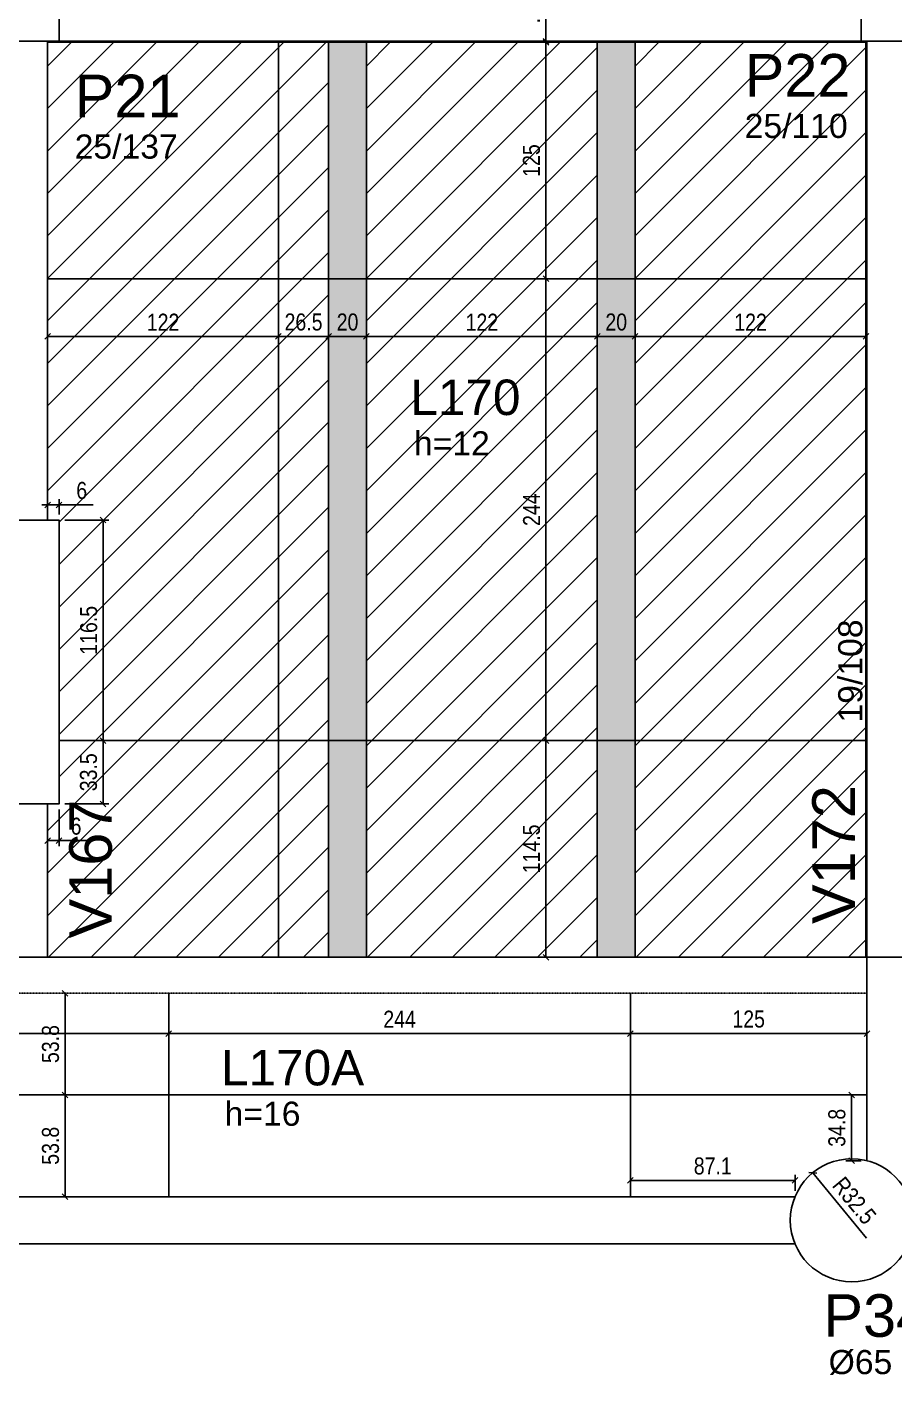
# Model space of a CAD drawing. Header units: millimetres. Extents: x 3165 to 9493, y 682 to 4304.
# Drawn here: x 6224 to 6683, y 1946 to 2658 of the extents above; entities that cross this region are included whole.
import ezdxf

# ---------------------------------------------------------------- set-up
doc = ezdxf.new("R2010")
doc.units = ezdxf.units.MM
doc.linetypes.add('HIDDEN2', pattern=[0.1875, 0.125, -0.0625])
for name, color, linetype in [('1', 3, 'Continuous'), ('210', 3, 'HIDDEN2'), ('212', 3, 'Continuous'), ('213', 3, 'Continuous'), ('216', 3, 'Continuous'), ('220', 5, 'Continuous'), ('222', 6, 'Continuous'), ('226', 4, 'Continuous'), ('233', 6, 'Continuous'), ('COTA', 2, 'Continuous'), ('Painéis', 200, 'Continuous')]:
    doc.layers.add(name, color=color, linetype=linetype)
doc.layers.add('Hachura', color=251, linetype='Continuous', lineweight=9)
doc.layers.add('REAPROVEITAMENTO', color=251, linetype='Continuous', lineweight=9)
doc.styles.add('COTA TECNICA-50', font='techl___.ttf', dxfattribs={"height": 9})
doc.styles.get("Standard").update_dxf_attribs({"font": 'arial.ttf'})
doc.dimstyles.new('COTA PAINEL-50', dxfattribs={"dimtxt": 9, "dimasz": 3, "dimexe": 3, "dimexo": 3, "dimgap": 3, "dimtad": 1, "dimdec": 1, "dimzin": 12, "dimdsep": 46, "dimtxsty": 'COTA TECNICA-50', "dimblk1": 'OBLIQUE', "dimblk2": 'OBLIQUE', "dimsah": 1, "dimcen": 0.9, "dimclrd": 4, "dimclre": 4, "dimclrt": 240, "dimadec": 1, "dimazin": 3, "dimtfac": 1, "dimtdec": 1, "dimtmove": 0, "dimatfit": 3, "dimfxl": 1, "dimtolj": 1, "dimtzin": 12, "dimarcsym": 0})

# ---------------------------------------------------------------- blocks, each defined once
blk = doc.blocks.new('_Oblique')
at = {"color": 0, "linetype": 'ByBlock', "lineweight": -2}
blk.add_line((-0.5, -0.5), (0.5, 0.5), dxfattribs=at)
blk = doc.blocks.new('*D513')
at = {"layer": 'COTA', "color": 4, "lineweight": -2, "transparency": 16777216}
blk.add_line((6498.6, 2166.3), (6498.6, 2280.8), dxfattribs=at)
at = {"layer": 'Defpoints', "color": 0, "transparency": 16777216}
for p in [(6498.6, 2280.8), (6498.6, 2280.8), (6498.6, 2166.3)]:
    blk.add_point(p, dxfattribs=at)
at = {"layer": 'COTA', "color": 4, "lineweight": -2, "transparency": 16777216, "xscale": 3, "yscale": 3, "zscale": 3}
for p, rotation in [((6498.6, 2280.8), 90), ((6498.6, 2166.3), 270)]:
    blk.add_blockref('_Oblique', p, dxfattribs=dict(at, rotation=rotation))
at = {"layer": 'COTA', "color": 240, "transparency": 16777216, "insert": (6491, 2223.55), "char_height": 9, "attachment_point": 5, "rotation": 90, "style": 'COTA TECNICA-50'}
blk.add_mtext('\\A1;114.5', dxfattribs=at)
blk = doc.blocks.new('*D664')
at = {"layer": 'COTA', "color": 4, "lineweight": -2, "transparency": 16777216}
blk.add_line((6498.6, 2280.8), (6498.6, 2524.8), dxfattribs=at)
at = {"layer": 'Defpoints', "color": 0, "transparency": 16777216}
for p in [(6498.6, 2524.8), (6498.6, 2524.8), (6498.6, 2280.8)]:
    blk.add_point(p, dxfattribs=at)
at = {"layer": 'COTA', "color": 4, "lineweight": -2, "transparency": 16777216, "xscale": 3, "yscale": 3, "zscale": 3}
for p, rotation in [((6498.6, 2524.8), 90), ((6498.6, 2280.8), 270)]:
    blk.add_blockref('_Oblique', p, dxfattribs=dict(at, rotation=rotation))
at = {"layer": 'COTA', "color": 240, "transparency": 16777216, "insert": (6491.03, 2402.8), "char_height": 9, "attachment_point": 5, "rotation": 90, "style": 'COTA TECNICA-50'}
blk.add_mtext('\\A1;244', dxfattribs=at)
blk = doc.blocks.new('*D665')
at = {"layer": 'COTA', "color": 4, "lineweight": -2, "transparency": 16777216}
blk.add_line((6498.6, 2524.8), (6498.6, 2649.8), dxfattribs=at)
at = {"layer": 'Defpoints', "color": 0, "transparency": 16777216}
for p in [(6498.6, 2649.8), (6498.6, 2649.8), (6498.6, 2524.8)]:
    blk.add_point(p, dxfattribs=at)
at = {"layer": 'COTA', "color": 4, "lineweight": -2, "transparency": 16777216, "xscale": 3, "yscale": 3, "zscale": 3}
for p, rotation in [((6498.6, 2649.8), 90), ((6498.6, 2524.8), 270)]:
    blk.add_blockref('_Oblique', p, dxfattribs=dict(at, rotation=rotation))
at = {"layer": 'COTA', "color": 240, "transparency": 16777216, "insert": (6491, 2587.3), "char_height": 9, "attachment_point": 5, "rotation": 90, "style": 'COTA TECNICA-50'}
blk.add_mtext('\\A1;125', dxfattribs=at)
blk = doc.blocks.new('*D514')
at = {"layer": 'COTA', "color": 4, "lineweight": -2, "transparency": 16777216}
for p, q in [((6498.6, 2650.3), (6498.6, 2671.89)), ((6498.6, 2649.8), (6498.6, 2650.3)), ((6498.6, 2649.8), (6498.6, 2646.8))]:
    blk.add_line(p, q, dxfattribs=at)
at = {"layer": 'Defpoints', "color": 0, "transparency": 16777216}
for p in [(6498.6, 2650.3), (6498.6, 2650.3), (6498.6, 2649.8)]:
    blk.add_point(p, dxfattribs=at)
at = {"layer": 'COTA', "color": 4, "lineweight": -2, "transparency": 16777216, "xscale": 3, "yscale": 3, "zscale": 3}
for p, rotation in [((6498.6, 2650.3), 270), ((6498.6, 2649.8), 90)]:
    blk.add_blockref('_Oblique', p, dxfattribs=dict(at, rotation=rotation))
at = {"layer": 'COTA', "color": 240, "transparency": 16777216, "insert": (6491, 2664.1), "char_height": 9, "attachment_point": 5, "rotation": 90, "style": 'COTA TECNICA-50'}
blk.add_mtext('\\A1;.5', dxfattribs=at)
blk = doc.blocks.new('*D666')
at = {"layer": 'COTA', "color": 4, "lineweight": -2, "transparency": 16777216}
for p, q in [((6244.28, 2280.8), (6267.59, 2280.8)), ((6264.59, 2280.8), (6264.59, 2247.31)), ((6244.28, 2247.31), (6267.59, 2247.31))]:
    blk.add_line(p, q, dxfattribs=at)
at = {"layer": 'Defpoints', "color": 0, "transparency": 16777216}
for p in [(6241.28, 2280.8), (6241.28, 2247.31), (6264.59, 2247.31)]:
    blk.add_point(p, dxfattribs=at)
at = {"layer": 'COTA', "color": 4, "lineweight": -2, "transparency": 16777216, "xscale": 3, "yscale": 3, "zscale": 3}
for p, rotation in [((6264.59, 2280.8), 90), ((6264.59, 2247.31), 270)]:
    blk.add_blockref('_Oblique', p, dxfattribs=dict(at, rotation=rotation))
at = {"layer": 'COTA', "color": 240, "transparency": 16777216, "insert": (6256.9, 2264.06), "char_height": 9, "attachment_point": 5, "rotation": 90, "style": 'COTA TECNICA-50'}
blk.add_mtext('\\A1;33.5', dxfattribs=at)
blk = doc.blocks.new('*D515')
at = {"layer": 'COTA', "color": 4, "lineweight": -2, "transparency": 16777216}
for p, q in [((6235.28, 2244.31), (6235.28, 2224.92)), ((6241.28, 2244.31), (6241.28, 2224.92)), ((6235.28, 2227.92), (6241.28, 2227.92)), ((6241.28, 2227.92), (6256.28, 2227.92))]:
    blk.add_line(p, q, dxfattribs=at)
at = {"layer": 'Defpoints', "color": 0, "transparency": 16777216}
for p in [(6235.28, 2247.31), (6241.28, 2247.31), (6241.28, 2227.92)]:
    blk.add_point(p, dxfattribs=at)
at = {"layer": 'COTA', "color": 4, "lineweight": -2, "transparency": 16777216, "xscale": 3, "yscale": 3, "zscale": 3, "rotation": 180}
blk.add_blockref('_Oblique', (6235.28, 2227.92), dxfattribs=at)
at = {"layer": 'COTA', "color": 4, "lineweight": -2, "transparency": 16777216, "xscale": 3, "yscale": 3, "zscale": 3}
blk.add_blockref('_Oblique', (6241.28, 2227.92), dxfattribs=at)
at = {"layer": 'COTA', "color": 240, "transparency": 16777216, "insert": (6250.28, 2235.51), "char_height": 9, "attachment_point": 5, "style": 'COTA TECNICA-50'}
blk.add_mtext('\\A1;6', dxfattribs=at)
blk = doc.blocks.new('*D516')
at = {"layer": 'COTA', "color": 4, "lineweight": -2, "transparency": 16777216}
for p, q in [((6244.28, 2397.31), (6267.59, 2397.31)), ((6264.59, 2280.8), (6264.59, 2397.31)), ((6244.28, 2280.8), (6267.59, 2280.8))]:
    blk.add_line(p, q, dxfattribs=at)
at = {"layer": 'Defpoints', "color": 0, "transparency": 16777216}
for p in [(6241.28, 2397.31), (6264.59, 2397.31), (6241.28, 2280.8)]:
    blk.add_point(p, dxfattribs=at)
at = {"layer": 'COTA', "color": 4, "lineweight": -2, "transparency": 16777216, "xscale": 3, "yscale": 3, "zscale": 3}
for p, rotation in [((6264.59, 2397.31), 90), ((6264.59, 2280.8), 270)]:
    blk.add_blockref('_Oblique', p, dxfattribs=dict(at, rotation=rotation))
at = {"layer": 'COTA', "color": 240, "transparency": 16777216, "insert": (6256.99, 2339.06), "char_height": 9, "attachment_point": 5, "rotation": 90, "style": 'COTA TECNICA-50'}
blk.add_mtext('\\A1;116.5', dxfattribs=at)
blk = doc.blocks.new('*D517')
at = {"layer": 'COTA', "color": 4, "lineweight": -2, "transparency": 16777216}
for p, q in [((6235.28, 2400.31), (6235.28, 2408.31)), ((6241.28, 2400.31), (6241.28, 2408.31)), ((6235.28, 2405.31), (6232.28, 2405.31)), ((6235.28, 2405.31), (6241.28, 2405.31)), ((6241.28, 2405.31), (6259.28, 2405.31))]:
    blk.add_line(p, q, dxfattribs=at)
at = {"layer": 'Defpoints', "color": 0, "transparency": 16777216}
for p in [(6241.28, 2405.31), (6235.28, 2397.31), (6241.28, 2397.31)]:
    blk.add_point(p, dxfattribs=at)
at = {"layer": 'COTA', "color": 4, "lineweight": -2, "transparency": 16777216, "xscale": 3, "yscale": 3, "zscale": 3}
blk.add_blockref('_Oblique', (6235.28, 2405.31), dxfattribs=at)
at = {"layer": 'COTA', "color": 4, "lineweight": -2, "transparency": 16777216, "xscale": 3, "yscale": 3, "zscale": 3, "rotation": 180}
blk.add_blockref('_Oblique', (6241.28, 2405.31), dxfattribs=at)
at = {"layer": 'COTA', "color": 240, "transparency": 16777216, "insert": (6253.28, 2412.9), "char_height": 9, "attachment_point": 5, "style": 'COTA TECNICA-50'}
blk.add_mtext('\\A1;6', dxfattribs=at)
blk = doc.blocks.new('*D667')
at = {"layer": 'COTA', "color": 4, "lineweight": -2, "transparency": 16777216}
for p, q in [((6357.28, 2524.18), (6357.28, 2491.33)), ((6235.28, 2494.33), (6357.28, 2494.33))]:
    blk.add_line(p, q, dxfattribs=at)
at = {"layer": 'Defpoints', "color": 0, "transparency": 16777216}
for p in [(6357.28, 2527.18), (6235.28, 2494.33), (6357.28, 2494.33)]:
    blk.add_point(p, dxfattribs=at)
at = {"layer": 'COTA', "color": 4, "lineweight": -2, "transparency": 16777216, "xscale": 3, "yscale": 3, "zscale": 3, "rotation": 180}
blk.add_blockref('_Oblique', (6235.28, 2494.33), dxfattribs=at)
at = {"layer": 'COTA', "color": 4, "lineweight": -2, "transparency": 16777216, "xscale": 3, "yscale": 3, "zscale": 3}
blk.add_blockref('_Oblique', (6357.28, 2494.33), dxfattribs=at)
at = {"layer": 'COTA', "color": 240, "transparency": 16777216, "insert": (6296.28, 2501.88), "char_height": 9, "attachment_point": 5, "style": 'COTA TECNICA-50'}
blk.add_mtext('\\A1;122', dxfattribs=at)
blk = doc.blocks.new('*D668')
at = {"layer": 'COTA', "color": 4, "lineweight": -2, "transparency": 16777216}
for p, q in [((6383.78, 2524.18), (6383.78, 2491.33)), ((6357.28, 2494.33), (6383.78, 2494.33))]:
    blk.add_line(p, q, dxfattribs=at)
at = {"layer": 'Defpoints', "color": 0, "transparency": 16777216}
for p in [(6383.78, 2527.18), (6357.28, 2494.33), (6383.78, 2494.33)]:
    blk.add_point(p, dxfattribs=at)
at = {"layer": 'COTA', "color": 4, "lineweight": -2, "transparency": 16777216, "xscale": 3, "yscale": 3, "zscale": 3, "rotation": 180}
blk.add_blockref('_Oblique', (6357.28, 2494.33), dxfattribs=at)
at = {"layer": 'COTA', "color": 4, "lineweight": -2, "transparency": 16777216, "xscale": 3, "yscale": 3, "zscale": 3}
blk.add_blockref('_Oblique', (6383.78, 2494.33), dxfattribs=at)
at = {"layer": 'COTA', "color": 240, "transparency": 16777216, "insert": (6370.53, 2501.93), "char_height": 9, "attachment_point": 5, "style": 'COTA TECNICA-50'}
blk.add_mtext('\\A1;26.5', dxfattribs=at)
blk = doc.blocks.new('*D669')
at = {"layer": 'COTA', "color": 4, "lineweight": -2, "transparency": 16777216}
for p, q in [((6403.78, 2524.18), (6403.78, 2491.33)), ((6383.78, 2494.33), (6403.78, 2494.33))]:
    blk.add_line(p, q, dxfattribs=at)
at = {"layer": 'Defpoints', "color": 0, "transparency": 16777216}
for p in [(6403.78, 2527.18), (6383.78, 2494.33), (6403.78, 2494.33)]:
    blk.add_point(p, dxfattribs=at)
at = {"layer": 'COTA', "color": 4, "lineweight": -2, "transparency": 16777216, "xscale": 3, "yscale": 3, "zscale": 3, "rotation": 180}
blk.add_blockref('_Oblique', (6383.78, 2494.33), dxfattribs=at)
at = {"layer": 'COTA', "color": 4, "lineweight": -2, "transparency": 16777216, "xscale": 3, "yscale": 3, "zscale": 3}
blk.add_blockref('_Oblique', (6403.78, 2494.33), dxfattribs=at)
at = {"layer": 'COTA', "color": 240, "transparency": 16777216, "insert": (6393.78, 2501.92), "char_height": 9, "attachment_point": 5, "style": 'COTA TECNICA-50'}
blk.add_mtext('\\A1;20', dxfattribs=at)
blk = doc.blocks.new('*D670')
at = {"layer": 'COTA', "color": 4, "lineweight": -2, "transparency": 16777216}
for p, q in [((6525.78, 2524.18), (6525.78, 2491.33)), ((6403.78, 2494.33), (6525.78, 2494.33))]:
    blk.add_line(p, q, dxfattribs=at)
at = {"layer": 'Defpoints', "color": 0, "transparency": 16777216}
for p in [(6525.78, 2527.18), (6403.78, 2494.33), (6525.78, 2494.33)]:
    blk.add_point(p, dxfattribs=at)
at = {"layer": 'COTA', "color": 4, "lineweight": -2, "transparency": 16777216, "xscale": 3, "yscale": 3, "zscale": 3, "rotation": 180}
blk.add_blockref('_Oblique', (6403.78, 2494.33), dxfattribs=at)
at = {"layer": 'COTA', "color": 4, "lineweight": -2, "transparency": 16777216, "xscale": 3, "yscale": 3, "zscale": 3}
blk.add_blockref('_Oblique', (6525.78, 2494.33), dxfattribs=at)
at = {"layer": 'COTA', "color": 240, "transparency": 16777216, "insert": (6464.78, 2501.88), "char_height": 9, "attachment_point": 5, "style": 'COTA TECNICA-50'}
blk.add_mtext('\\A1;122', dxfattribs=at)
blk = doc.blocks.new('*D671')
at = {"layer": 'COTA', "color": 4, "lineweight": -2, "transparency": 16777216}
for p, q in [((6545.78, 2524.18), (6545.78, 2491.33)), ((6525.78, 2494.33), (6545.78, 2494.33))]:
    blk.add_line(p, q, dxfattribs=at)
at = {"layer": 'Defpoints', "color": 0, "transparency": 16777216}
for p in [(6545.78, 2527.18), (6525.78, 2494.33), (6545.78, 2494.33)]:
    blk.add_point(p, dxfattribs=at)
at = {"layer": 'COTA', "color": 4, "lineweight": -2, "transparency": 16777216, "xscale": 3, "yscale": 3, "zscale": 3, "rotation": 180}
blk.add_blockref('_Oblique', (6525.78, 2494.33), dxfattribs=at)
at = {"layer": 'COTA', "color": 4, "lineweight": -2, "transparency": 16777216, "xscale": 3, "yscale": 3, "zscale": 3}
blk.add_blockref('_Oblique', (6545.78, 2494.33), dxfattribs=at)
at = {"layer": 'COTA', "color": 240, "transparency": 16777216, "insert": (6535.78, 2501.92), "char_height": 9, "attachment_point": 5, "style": 'COTA TECNICA-50'}
blk.add_mtext('\\A1;20', dxfattribs=at)
blk = doc.blocks.new('*D672')
at = {"layer": 'COTA', "color": 4, "lineweight": -2, "transparency": 16777216}
for p, q in [((6667.78, 2519.61), (6667.78, 2491.33)), ((6545.78, 2494.33), (6667.78, 2494.33))]:
    blk.add_line(p, q, dxfattribs=at)
at = {"layer": 'Defpoints', "color": 0, "transparency": 16777216}
for p in [(6667.78, 2522.61), (6545.78, 2494.33), (6667.78, 2494.33)]:
    blk.add_point(p, dxfattribs=at)
at = {"layer": 'COTA', "color": 4, "lineweight": -2, "transparency": 16777216, "xscale": 3, "yscale": 3, "zscale": 3, "rotation": 180}
blk.add_blockref('_Oblique', (6545.78, 2494.33), dxfattribs=at)
at = {"layer": 'COTA', "color": 4, "lineweight": -2, "transparency": 16777216, "xscale": 3, "yscale": 3, "zscale": 3}
blk.add_blockref('_Oblique', (6667.78, 2494.33), dxfattribs=at)
at = {"layer": 'COTA', "color": 240, "transparency": 16777216, "insert": (6606.78, 2501.88), "char_height": 9, "attachment_point": 5, "style": 'COTA TECNICA-50'}
blk.add_mtext('\\A1;122', dxfattribs=at)
blk = doc.blocks.new('*D708')
at = {"layer": 'COTA', "color": 4, "lineweight": -2, "transparency": 16777216}
for p, q in [((6665.28, 2093.55), (6657.14, 2093.55)), ((6660.14, 2093.55), (6660.14, 2058.8)), ((6665.28, 2058.8), (6657.14, 2058.8))]:
    blk.add_line(p, q, dxfattribs=at)
at = {"layer": 'Defpoints', "color": 0, "transparency": 16777216}
for p in [(6668.28, 2093.55), (6660.14, 2058.8), (6668.28, 2058.8)]:
    blk.add_point(p, dxfattribs=at)
at = {"layer": 'COTA', "color": 4, "lineweight": -2, "transparency": 16777216, "xscale": 3, "yscale": 3, "zscale": 3}
for p, rotation in [((6660.14, 2093.55), 90), ((6660.14, 2058.8), 270)]:
    blk.add_blockref('_Oblique', p, dxfattribs=dict(at, rotation=rotation))
at = {"layer": 'COTA', "color": 240, "transparency": 16777216, "insert": (6652.43, 2076.18), "char_height": 9, "attachment_point": 5, "rotation": 90, "style": 'COTA TECNICA-50'}
blk.add_mtext('\\A1;34.8', dxfattribs=at)
blk = doc.blocks.new('*D709')
at = {"layer": 'COTA', "color": 4, "lineweight": -2, "transparency": 16777216}
for p, q in [((6543.28, 2042.8), (6543.28, 2051.38)), ((6630.35, 2048.38), (6543.28, 2048.38)), ((6630.35, 2042.8), (6630.35, 2051.38))]:
    blk.add_line(p, q, dxfattribs=at)
at = {"layer": 'Defpoints', "color": 0, "transparency": 16777216}
for p in [(6543.28, 2048.38), (6543.28, 2039.8), (6630.35, 2039.8)]:
    blk.add_point(p, dxfattribs=at)
at = {"layer": 'COTA', "color": 4, "lineweight": -2, "transparency": 16777216, "xscale": 3, "yscale": 3, "zscale": 3, "rotation": 180}
blk.add_blockref('_Oblique', (6543.28, 2048.38), dxfattribs=at)
at = {"layer": 'COTA', "color": 4, "lineweight": -2, "transparency": 16777216, "xscale": 3, "yscale": 3, "zscale": 3}
blk.add_blockref('_Oblique', (6630.35, 2048.38), dxfattribs=at)
at = {"layer": 'COTA', "color": 240, "transparency": 16777216, "insert": (6586.81, 2055.97), "char_height": 9, "attachment_point": 5, "style": 'COTA TECNICA-50'}
blk.add_mtext('\\A1;87.1', dxfattribs=at)
blk = doc.blocks.new('*D710')
at = {"layer": 'COTA', "color": 4, "lineweight": -2, "transparency": 16777216}
blk.add_line((6244.53, 2093.55), (6244.53, 2039.8), dxfattribs=at)
at = {"layer": 'Defpoints', "color": 0, "transparency": 16777216}
for p in [(6244.53, 2093.55), (6244.53, 2039.8), (6244.53, 2039.8)]:
    blk.add_point(p, dxfattribs=at)
at = {"layer": 'COTA', "color": 4, "lineweight": -2, "transparency": 16777216, "xscale": 3, "yscale": 3, "zscale": 3}
for p, rotation in [((6244.53, 2093.55), 90), ((6244.53, 2039.8), 270)]:
    blk.add_blockref('_Oblique', p, dxfattribs=dict(at, rotation=rotation))
at = {"layer": 'COTA', "color": 240, "transparency": 16777216, "insert": (6236.82, 2066.68), "char_height": 9, "attachment_point": 5, "rotation": 90, "style": 'COTA TECNICA-50'}
blk.add_mtext('\\A1;53.8', dxfattribs=at)
blk = doc.blocks.new('*D711')
at = {"layer": 'COTA', "color": 4, "lineweight": -2, "transparency": 16777216}
blk.add_line((6244.53, 2093.55), (6244.53, 2147.3), dxfattribs=at)
at = {"layer": 'Defpoints', "color": 0, "transparency": 16777216}
for p in [(6244.53, 2147.3), (6244.53, 2147.3), (6244.53, 2093.55)]:
    blk.add_point(p, dxfattribs=at)
at = {"layer": 'COTA', "color": 4, "lineweight": -2, "transparency": 16777216, "xscale": 3, "yscale": 3, "zscale": 3}
for p, rotation in [((6244.53, 2147.3), 90), ((6244.53, 2093.55), 270)]:
    blk.add_blockref('_Oblique', p, dxfattribs=dict(at, rotation=rotation))
at = {"layer": 'COTA', "color": 240, "transparency": 16777216, "insert": (6236.82, 2120.43), "char_height": 9, "attachment_point": 5, "rotation": 90, "style": 'COTA TECNICA-50'}
blk.add_mtext('\\A1;53.8', dxfattribs=at)
blk = doc.blocks.new('*D712')
at = {"layer": 'COTA', "color": 4, "lineweight": -2, "transparency": 16777216}
for p, q in [((6055.28, 2126.01), (6299.28, 2126.01)), ((6055.28, 2123.01), (6055.28, 2123.01)), ((6299.28, 2123.01), (6299.28, 2123.01))]:
    blk.add_line(p, q, dxfattribs=at)
at = {"layer": 'Defpoints', "color": 0, "transparency": 16777216}
for p in [(6055.28, 2126.01), (6299.28, 2126.01), (6299.28, 2126.01)]:
    blk.add_point(p, dxfattribs=at)
at = {"layer": 'COTA', "color": 4, "lineweight": -2, "transparency": 16777216, "xscale": 3, "yscale": 3, "zscale": 3, "rotation": 180}
blk.add_blockref('_Oblique', (6055.28, 2126.01), dxfattribs=at)
at = {"layer": 'COTA', "color": 4, "lineweight": -2, "transparency": 16777216, "xscale": 3, "yscale": 3, "zscale": 3}
blk.add_blockref('_Oblique', (6299.28, 2126.01), dxfattribs=at)
at = {"layer": 'COTA', "color": 240, "transparency": 16777216, "insert": (6177.28, 2133.57), "char_height": 9, "attachment_point": 5, "style": 'COTA TECNICA-50'}
blk.add_mtext('\\A1;244', dxfattribs=at)
blk = doc.blocks.new('*D713')
at = {"layer": 'COTA', "color": 4, "lineweight": -2, "transparency": 16777216}
blk.add_line((6299.28, 2126.01), (6543.28, 2126.01), dxfattribs=at)
at = {"layer": 'Defpoints', "color": 0, "transparency": 16777216}
for p in [(6299.28, 2126.01), (6543.28, 2126.01), (6543.28, 2126.01)]:
    blk.add_point(p, dxfattribs=at)
at = {"layer": 'COTA', "color": 4, "lineweight": -2, "transparency": 16777216, "xscale": 3, "yscale": 3, "zscale": 3, "rotation": 180}
blk.add_blockref('_Oblique', (6299.28, 2126.01), dxfattribs=at)
at = {"layer": 'COTA', "color": 4, "lineweight": -2, "transparency": 16777216, "xscale": 3, "yscale": 3, "zscale": 3}
blk.add_blockref('_Oblique', (6543.28, 2126.01), dxfattribs=at)
at = {"layer": 'COTA', "color": 240, "transparency": 16777216, "insert": (6421.28, 2133.57), "char_height": 9, "attachment_point": 5, "style": 'COTA TECNICA-50'}
blk.add_mtext('\\A1;244', dxfattribs=at)
blk = doc.blocks.new('*D714')
at = {"layer": 'COTA', "color": 4, "lineweight": -2, "transparency": 16777216}
blk.add_line((6543.28, 2126.01), (6668.28, 2126.01), dxfattribs=at)
at = {"layer": 'Defpoints', "color": 0, "transparency": 16777216}
for p in [(6543.28, 2126.01), (6668.28, 2126.01), (6668.28, 2126.01)]:
    blk.add_point(p, dxfattribs=at)
at = {"layer": 'COTA', "color": 4, "lineweight": -2, "transparency": 16777216, "xscale": 3, "yscale": 3, "zscale": 3, "rotation": 180}
blk.add_blockref('_Oblique', (6543.28, 2126.01), dxfattribs=at)
at = {"layer": 'COTA', "color": 4, "lineweight": -2, "transparency": 16777216, "xscale": 3, "yscale": 3, "zscale": 3}
blk.add_blockref('_Oblique', (6668.28, 2126.01), dxfattribs=at)
at = {"layer": 'COTA', "color": 240, "transparency": 16777216, "insert": (6605.78, 2133.61), "char_height": 9, "attachment_point": 5, "style": 'COTA TECNICA-50'}
blk.add_mtext('\\A1;125', dxfattribs=at)
blk = doc.blocks.new('*D758')
at = {"layer": 'COTA', "color": 4, "lineweight": -2, "transparency": 16777216}
blk.add_line((6668.01, 2017.91), (6639.62, 2052.39), dxfattribs=at)
at = {"layer": 'Defpoints', "color": 0, "transparency": 16777216}
for p in [(6639.62, 2052.39), (6660.28, 2027.3)]:
    blk.add_point(p, dxfattribs=at)
at = {"layer": 'COTA', "color": 4, "lineweight": -2, "transparency": 16777216, "xscale": 3, "yscale": 3, "zscale": 3, "rotation": 129.4711125019732}
blk.add_blockref('_Oblique', (6639.62, 2052.39), dxfattribs=at)
at = {"layer": 'COTA', "color": 240, "transparency": 16777216, "insert": (6661.66, 2037.73), "char_height": 9, "attachment_point": 5, "rotation": 309.47111, "style": 'COTA TECNICA-50'}
blk.add_mtext('\\A1;R32.5', dxfattribs=at)

msp = doc.modelspace()

# ---------------------------------------------------------------- hatches: boundary and pattern name
at = {"layer": 'Hachura', "linetype": 'ByBlock'}
h = msp.add_hatch(color=256, dxfattribs=at)
h.dxf.hatch_style = 1
h.paths.add_polyline_path([(6383.78, 2166.3), (6403.78, 2166.3), (6403.78, 2649.8), (6383.78, 2649.8)])
h = msp.add_hatch(color=256, dxfattribs=at)
h.dxf.hatch_style = 1
h.paths.add_polyline_path([(6525.78, 2166.3), (6545.78, 2166.3), (6545.78, 2649.8), (6525.78, 2649.8)])
at = {"layer": 'REAPROVEITAMENTO', "linetype": 'ByBlock'}
h = msp.add_hatch(dxfattribs=at)
h.set_pattern_fill('ANSI31', color=256, scale=5, style=2)
h.set_pattern_definition([(45, (-180.633, 82.83), (-11.22532, 11.22532), [])])
h.paths.add_polyline_path([(6241.28, 2247.31), (6235.28, 2247.31), (6235.28, 2166.3), (6383.78, 2166.3), (6383.78, 2649.8), (6235.28, 2649.8), (6235.28, 2397.31), (6241.28, 2397.31)])
h = msp.add_hatch(dxfattribs=at)
h.set_pattern_fill('ANSI31', color=256, scale=5, style=2)
h.set_pattern_definition([(45, (-12.133, 82.83), (-11.22532, 11.22532), [])])
h.paths.add_polyline_path([(6525.78, 2649.8), (6403.78, 2649.8), (6403.78, 2166.3), (6525.78, 2166.3)])
h = msp.add_hatch(dxfattribs=at)
h.set_pattern_fill('ANSI31', color=256, scale=5, style=2)
h.set_pattern_definition([(45, (129.867, 82.83), (-11.22532, 11.22532), [])])
h.paths.add_polyline_path([(6667.78, 2649.8), (6545.78, 2649.8), (6545.78, 2166.3), (6667.78, 2166.3)])

# ---------------------------------------------------------------- linework, layer by layer
at = {"layer": '1'}
for p, q in [((6241.28, 2650.3), (6665.28, 2650.3)), ((6668.28, 2058.6), (6668.28, 2650.3)), ((6055.28, 2166.3), (6235.28, 2166.3)), ((6235.28, 2166.3), (8093.28, 2166.3)), ((6055.28, 2039.8), (6630.35, 2039.8)), ((6055.28, 2014.8), (6630.35, 2014.8))]:
    msp.add_line(p, q, dxfattribs=at)
for points in [[(6235.28, 2397.31), (6235.28, 2650.3)], [(6235.28, 2166.3), (6235.28, 2247.31)]]:
    msp.add_lwpolyline(points, dxfattribs=at)
at = {"layer": '210'}
for p, q in [((6055.28, 2147.3), (6235.28, 2147.3)), ((6235.28, 2147.3), (6668.28, 2147.3))]:
    msp.add_line(p, q, dxfattribs=at)
at = {"layer": '222'}
for points in [[(6216.28, 2650.3), (6241.28, 2650.3), (6241.28, 2787.3), (6216.28, 2787.3), (6216.28, 2650.3)], [(6665.28, 2650.3), (6690.28, 2650.3), (6690.28, 2760.3), (6665.28, 2760.3), (6665.28, 2650.3)], [(6216.28, 2247.31), (6241.28, 2247.31), (6241.28, 2397.31), (6216.28, 2397.31), (6216.28, 2247.31)]]:
    msp.add_lwpolyline(points, dxfattribs=at)
msp.add_circle((6660.28, 2027.3), 32.5, dxfattribs=at)
at = {"layer": 'Painéis'}
for p, q in [((6667.78, 2649.8), (6235.28, 2649.8)), ((6357.28, 2649.8), (6357.28, 2166.3)), ((6383.78, 2649.8), (6383.78, 2166.3)), ((6403.78, 2649.8), (6403.78, 2166.3)), ((6525.78, 2649.8), (6525.78, 2166.3)), ((6545.78, 2649.8), (6545.78, 2166.3)), ((6667.78, 2649.8), (6667.78, 2166.3)), ((6667.78, 2524.8), (6235.28, 2524.8)), ((6667.78, 2280.8), (6241.28, 2280.8)), ((6299.28, 2147.3), (6299.28, 2039.8)), ((6543.28, 2147.3), (6543.28, 2039.8)), ((6668.28, 2093.55), (6055.28, 2093.55))]:
    msp.add_line(p, q, dxfattribs=at)

# ---------------------------------------------------------------- texts
at = {"layer": '212'}
msp.add_text('19/108', height=12.75, rotation=90, dxfattribs=at).set_placement((6665.84, 2290.33))
at = {"layer": '213'}
for s, p in [('25/110', (6603.67, 2599.22)), ('25/137', (6249.58, 2588.31)), ('%%c65', (6648.04, 1946.03))]:
    msp.add_text(s, height=12.75, dxfattribs=at).set_placement(p)
at = {"layer": '216'}
for s, p in [('h=12', (6428.86, 2431.48)), ('h=16', (6328.78, 2077.27))]:
    msp.add_text(s, height=12.75, dxfattribs=at).set_placement(p)
at = {"layer": '220'}
for s, p in [('P22', (6603.67, 2621.09)), ('P21', (6249.58, 2610.18)), ('P34', (6645.27, 1965.74))]:
    msp.add_text(s, height=22.5, dxfattribs=at).set_placement(p)
at = {"layer": '226'}
for s, p in [('L170', (6426.93, 2452.81)), ('L170A', (6326.86, 2098.6))]:
    msp.add_text(s, height=18.75, dxfattribs=at).set_placement(p)
at = {"layer": '233'}
for s, p in [('V172', (6661.9, 2183.87)), ('V167', (6269.2, 2176.25))]:
    msp.add_text(s, height=22.5, rotation=90, dxfattribs=at).set_placement(p)

# ---------------------------------------------------------------- dimensions: what is measured, and where the dimension line sits
at = {"layer": 'COTA'}
for base, p1, p2, angle, picture, middle in [((6498.6, 2650.3), (6498.6, 2649.8), (6498.6, 2650.3), 90, '*D514', (6491, 2664.1)), ((6498.6, 2649.8), (6498.6, 2524.8), (6498.6, 2649.8), 90, '*D665', (6491, 2587.3)), ((6357.28, 2494.33), (6235.28, 2494.33), (6357.28, 2527.18), 180, '*D667', (6296.28, 2501.88)), ((6403.78, 2494.33), (6383.78, 2494.33), (6403.78, 2527.18), 180, '*D669', (6393.78, 2501.92)), ((6525.78, 2494.33), (6403.78, 2494.33), (6525.78, 2527.18), 180, '*D670', (6464.78, 2501.88)), ((6498.6, 2524.8), (6498.6, 2280.8), (6498.6, 2524.8), 90, '*D664', (6491.03, 2402.8)), ((6545.78, 2494.33), (6525.78, 2494.33), (6545.78, 2527.18), 180, '*D671', (6535.78, 2501.92)), ((6667.78, 2494.33), (6545.78, 2494.33), (6667.78, 2522.61), 180, '*D672', (6606.78, 2501.88)), ((6241.28, 2405.31), (6235.28, 2397.31), (6241.28, 2397.31), 180, '*D517', (6253.28, 2412.9)), ((6264.59, 2397.31), (6241.28, 2280.8), (6241.28, 2397.31), 90, '*D516', (6256.99, 2339.06)), ((6264.59, 2247.31), (6241.28, 2280.8), (6241.28, 2247.31), 90, '*D666', (6256.9, 2264.06)), ((6498.6, 2280.8), (6498.6, 2166.3), (6498.6, 2280.8), 90, '*D513', (6491, 2223.55)), ((6241.28, 2227.92), (6235.28, 2247.31), (6241.28, 2247.31), 180, '*D515', (6250.28, 2235.51)), ((6244.53377, 2147.30373), (6244.53377, 2093.55371), (6244.53377, 2147.30373), 90, '*D711', (6236.81666, 2120.42872)), ((6244.53377, 2039.80369), (6244.53377, 2093.55371), (6244.53377, 2039.80369), 90, '*D710', (6236.81666, 2066.6787)), ((6660.14245, 2058.80369), (6668.27566, 2093.55371), (6668.27566, 2058.80369), 90, '*D708', (6652.42534, 2076.1787))]:
    dim = msp.add_linear_dim(base=base, p1=p1, p2=p2, angle=angle, dimstyle='COTA PAINEL-50', dxfattribs=at)
    dim.commit()
    dim.dimension.update_dxf_attribs({"geometry": picture, "text_midpoint": middle})
dim = msp.add_linear_dim(base=(6383.78, 2494.33), p1=(6357.28, 2494.33), p2=(6383.78, 2527.18), angle=180, dimstyle='COTA PAINEL-50', dxfattribs=at)
dim.commit()
dim.dimension.update_dxf_attribs({"geometry": '*D668', "text_midpoint": (6370.53, 2494.33), "dimtype": 160})
for base, p1, p2, picture, middle in [((6299.28, 2126.01), (6055.28, 2126.01), (6299.28, 2126.01), '*D712', (6177.28, 2133.57)), ((6543.28, 2126.01), (6299.28, 2126.01), (6543.28, 2126.01), '*D713', (6421.28, 2133.57)), ((6668.28, 2126.01), (6543.28, 2126.01), (6668.28, 2126.01), '*D714', (6605.78, 2133.61)), ((6543.28, 2048.38), (6630.35, 2039.8), (6543.28, 2039.8), '*D709', (6586.81, 2055.97))]:
    dim = msp.add_linear_dim(base=base, p1=p1, p2=p2, dimstyle='COTA PAINEL-50', dxfattribs=at)
    dim.commit()
    dim.dimension.update_dxf_attribs({"geometry": picture, "text_midpoint": middle})
dim = msp.add_radius_dim(center=(6660.28, 2027.3), mpoint=(6639.62, 2052.39), dimstyle='COTA PAINEL-50', dxfattribs=at)
dim.commit()
dim.dimension.update_dxf_attribs({"geometry": '*D758', "text_midpoint": (6655.72, 2032.83), "dimtype": 164})

doc.saveas('drawing.dxf')
